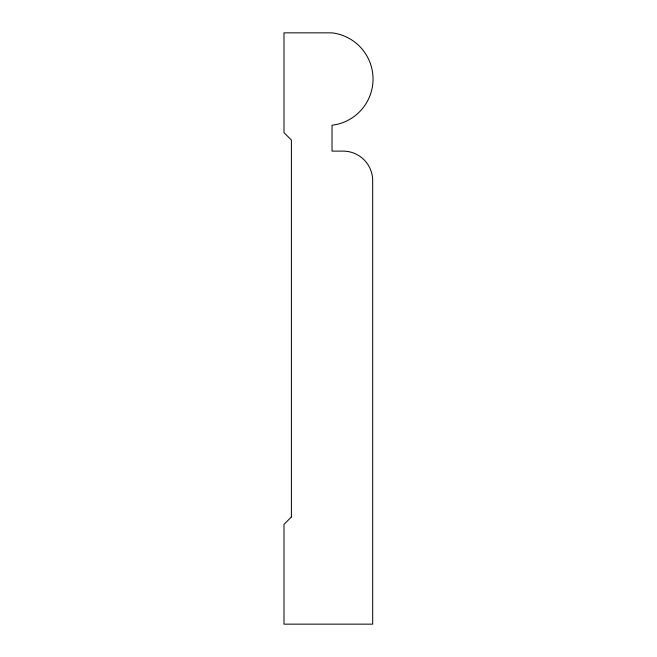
<?xml version="1.0" encoding="UTF-8"?>
<svg xmlns="http://www.w3.org/2000/svg" width="657" height="657" viewBox="0 0 657 657"><rect width="100%" height="100%" fill="white"/><g stroke="black" fill="none" stroke-linecap="round" stroke-linejoin="round"><path stroke-width="0.99" d="M291.38 516.977L283.988 524.368L283.988 624.15L372.683 624.15L372.683 180.675A29.565 29.565 0 0 0 343.118 151.11L332.031 151.11L332.031 125.241A46.524 46.524 0 0 0 332.031 32.85L283.988 32.85L283.988 132.632L291.38 140.023L291.38 516.977"/></g></svg>
